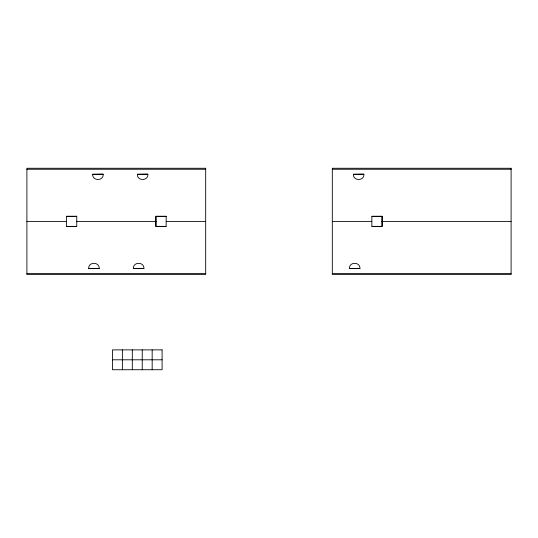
<?xml version="1.0" encoding="UTF-8"?>
<svg xmlns="http://www.w3.org/2000/svg" width="538" height="538" viewBox="0 0 538 538"><rect width="100%" height="100%" fill="white"/><g stroke="black" fill="none" stroke-linecap="round" stroke-linejoin="round"><path stroke-width="0.81" d="M88.676 268.415C88.38 261.502 99.759 261.717 99.207 268.61L88.676 268.61L99.207 268.415M103.195 174.393C103.491 181.306 92.106 181.091 92.664 174.191L103.195 174.191L92.664 174.393M133.377 268.415C133.074 261.502 144.46 261.717 143.902 268.61L133.377 268.61L143.902 268.415M147.889 174.393C148.185 181.306 136.807 181.091 137.358 174.191L147.889 174.191L137.358 174.393M349.404 268.415C349.101 261.502 360.487 261.717 359.929 268.61L349.404 268.61L359.929 268.415M363.917 174.393C364.213 181.306 352.834 181.091 353.385 174.191L363.917 174.191L353.385 174.393M26.9 169.255L205.684 169.255M332.316 169.255L511.1 169.255M66.631 216.437L76.564 216.437M165.953 216.437L156.02 216.437L156.02 226.37L165.953 226.37M372.047 216.437L381.98 216.437L381.98 226.37L372.047 226.37M26.9 221.4L66.349 221.4M76.423 221.4L156.161 221.4M166.235 221.4L205.684 221.4M332.316 221.4L371.765 221.4M381.839 221.4L511.1 221.4M66.631 226.37L76.564 226.37M26.9 273.546L205.684 273.546M332.316 273.546L511.1 273.546M112.442 359.801L162.099 359.801M152.167 349.875L152.167 369.734M142.234 349.875L142.234 369.734M132.301 349.875L132.301 369.734M122.368 349.875L122.368 369.734M205.684 168.266L26.9 168.266L26.9 274.541L205.684 274.541L205.684 168.266M511.1 168.266L332.316 168.266L332.316 274.541L511.1 274.541L511.1 168.266M76.759 216.236L66.43 216.236L66.43 226.565L76.759 226.565L76.759 216.236M166.148 216.236L155.818 216.236L155.818 226.565L166.148 226.565L166.148 216.236M382.182 216.236L371.852 216.236L371.852 226.565L382.182 226.565L382.182 216.236M162.099 349.875L112.442 349.875L112.442 369.734L162.099 369.734L162.099 349.875"/></g></svg>
